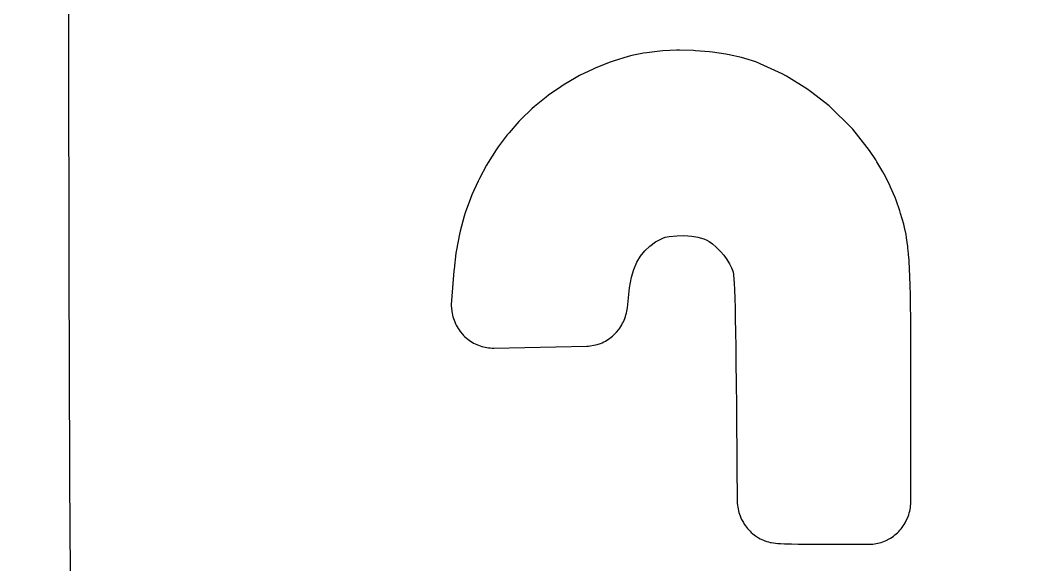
# Model space of a CAD drawing. Header units: centimetres. Extents: x -14.8 to 14.8, y -14.2 to 14.2.
# Drawn here: x -7.78 to -0.75, y 6.66 to 10.43 of the extents above; entities that cross this region are included whole.
import ezdxf

# ---------------------------------------------------------------- set-up
doc = ezdxf.new("R2010")
doc.units = ezdxf.units.CM
doc.header["$MEASUREMENT"] = 0
doc.layers.add('Layer 1', color=7, linetype='Continuous')

msp = doc.modelspace()

# ---------------------------------------------------------------- linework, layer by layer
at = {"layer": 'Layer 1'}
msp.add_open_spline([(-8.78117, -13.49534), (-9.08597, -13.45631), (-9.39043, -13.3084), (-9.58488, -13.10486), (-9.58488, -13.10486), (-9.83498, -12.84304), (-9.91096, -12.65257), (-9.95061, -12.18787), (-9.95061, -12.18787), (-9.95061, -12.18787), (-9.95583, -12.12668), (-9.95583, -12.12668), (-9.95583, -12.12668), (-9.95583, -12.12668), (-9.65098, -12.12668), (-9.65098, -12.12668), (-9.65098, -12.12668), (-9.65098, -12.12668), (-9.34612, -12.12668), (-9.34612, -12.12668), (-9.34612, -12.12668), (-9.34612, -12.12668), (-9.32732, -12.22424), (-9.32732, -12.22424), (-9.32732, -12.22424), (-9.26964, -12.5234), (-9.18336, -12.66925), (-9.00274, -12.77297), (-9.00274, -12.77297), (-8.76404, -12.91001), (-8.52172, -12.88727), (-8.27926, -12.70501), (-8.27926, -12.70501), (-8.11284, -12.5799), (-8.08196, -12.48821), (-8.05899, -12.05062), (-8.05899, -12.05062), (-8.04087, -11.70586), (-8.04604, -5.12574), (-8.06455, -4.95472), (-8.06455, -4.95472), (-8.0694, -4.90981), (-8.08013, -4.90369), (-8.13141, -4.91647), (-8.13141, -4.91647), (-8.29586, -4.95748), (-8.6582, -5.18583), (-8.887, -5.3927), (-8.887, -5.3927), (-9.12723, -5.60992), (-9.1769, -5.60781), (-9.43369, -5.36967), (-9.43369, -5.36967), (-9.66506, -5.15507), (-9.92439, -4.98878), (-10.10812, -4.93719), (-10.10812, -4.93719), (-10.6742, -4.77827), (-11.07614, -4.89813), (-11.62441, -5.38934), (-11.62441, -5.38934), (-11.8687, -5.6082), (-11.92058, -5.60837), (-12.15653, -5.39089), (-12.15653, -5.39089), (-12.4211, -5.14705), (-12.63893, -5.01161), (-12.90866, -4.92325), (-12.90866, -4.92325), (-13.18558, -4.83254), (-13.39334, -4.8344), (-13.68315, -4.93025), (-13.68315, -4.93025), (-13.93393, -5.01316), (-14.10516, -5.11809), (-14.48912, -5.42416), (-14.48912, -5.42416), (-14.76697, -5.64562), (-14.80236, -5.60436), (-14.70715, -5.16983), (-14.70715, -5.16983), (-14.40957, -3.81163), (-13.57654, -2.40439), (-12.50517, -1.45006), (-12.50517, -1.45006), (-11.53012, -0.58152), (-10.56492, -0.10671), (-9.13835, 0.20614), (-9.13835, 0.20614), (-8.94308, 0.24895), (-8.8804, 0.27045), (-8.8804, 0.29458), (-8.8804, 0.29458), (-8.8804, 0.32526), (-8.92234, 0.33977), (-9.17803, 0.39754), (-9.17803, 0.39754), (-9.65428, 0.50509), (-9.90746, 0.57525), (-10.22657, 0.68809), (-10.22657, 0.68809), (-12.12265, 1.35859), (-13.61601, 2.824), (-14.40008, 4.78346), (-14.40008, 4.78346), (-14.61813, 5.32841), (-14.78927, 5.98869), (-14.74548, 6.11614), (-14.74548, 6.11614), (-14.72245, 6.18317), (-14.66899, 6.16263), (-14.48623, 6.01646), (-14.48623, 6.01646), (-14.06497, 5.67949), (-13.8504, 5.55932), (-13.53043, 5.48112), (-13.53043, 5.48112), (-13.10246, 5.37652), (-12.61955, 5.55404), (-12.1546, 5.98689), (-12.1546, 5.98689), (-11.92148, 6.20391), (-11.86822, 6.20375), (-11.62359, 5.98542), (-11.62359, 5.98542), (-11.06437, 5.48637), (-10.6722, 5.37006), (-10.1007, 5.53375), (-10.1007, 5.53375), (-9.92174, 5.58503), (-9.64155, 5.76585), (-9.43318, 5.96456), (-9.43318, 5.96456), (-9.18387, 6.20236), (-9.13107, 6.20456), (-8.887, 5.98739), (-8.887, 5.98739), (-8.61466, 5.74505), (-8.22265, 5.50776), (-8.09466, 5.50776), (-8.09466, 5.50776), (-8.09466, 5.50776), (-8.06861, 5.50776), (-8.06861, 5.50776), (-8.06861, 5.50776), (-8.06861, 5.50776), (-8.06461, 5.5491), (-8.06461, 5.5491), (-8.06461, 5.5491), (-8.04595, 5.74087), (-8.04081, 12.2998), (-8.05907, 12.64159), (-8.05907, 12.64159), (-8.07903, 13.01568), (-8.09542, 13.09698), (-8.16906, 13.18697), (-8.16906, 13.18697), (-8.37017, 13.43279), (-8.66306, 13.51743), (-8.92561, 13.40559), (-8.92561, 13.40559), (-9.15514, 13.30783), (-9.25742, 13.16152), (-9.32326, 12.83672), (-9.32326, 12.83672), (-9.32326, 12.83672), (-9.34671, 12.72096), (-9.34671, 12.72096), (-9.34671, 12.72096), (-9.34671, 12.72096), (-9.64437, 12.71924), (-9.64437, 12.71924), (-9.64437, 12.71924), (-9.80809, 12.71829), (-9.94519, 12.71873), (-9.94909, 12.72022), (-9.94909, 12.72022), (-9.96647, 12.72689), (-9.92228, 13.07597), (-9.88911, 13.19382), (-9.88911, 13.19382), (-9.73068, 13.75735), (-9.05625, 14.188), (-8.50916, 14.07499), (-8.50916, 14.07499), (-8.03116, 13.97625), (-7.74682, 13.75126), (-7.51583, 13.28901), (-7.51583, 13.28901), (-7.51583, 13.28901), (-7.44682, 13.15091), (-7.44682, 13.15091), (-7.44682, 13.15091), (-7.44682, 13.15091), (-7.44228, 10.31326), (-7.44228, 10.31326), (-7.44228, 10.31326), (-7.43627, 6.54961), (-7.42916, 5.64252), (-7.40494, 5.5526), (-7.40494, 5.5526), (-7.37838, 5.45397), (-6.98398, 5.68135), (-6.64466, 5.99092), (-6.64466, 5.99092), (-6.40695, 6.20781), (-6.36871, 6.20756), (-6.1254, 5.98737), (-6.1254, 5.98737), (-5.50957, 5.43009), (-5.01051, 5.32022), (-4.41754, 5.61139), (-4.41754, 5.61139), (-4.26277, 5.68739), (-4.12891, 5.78276), (-3.92275, 5.96397), (-3.92275, 5.96397), (-3.76989, 6.09834), (-3.68469, 6.14939), (-3.61323, 6.14939), (-3.61323, 6.14939), (-3.56466, 6.14939), (-3.48426, 6.09289), (-3.30762, 5.93462), (-3.30762, 5.93462), (-2.59486, 5.29612), (-1.85928, 5.30964), (-1.10016, 5.97517), (-1.10016, 5.97517), (-0.87929, 6.16883), (-0.77005, 6.19861), (-0.76934, 6.06532), (-0.76934, 6.06532), (-0.76866, 5.93956), (-0.93568, 5.29756), (-1.03745, 5.03484), (-1.03745, 5.03484), (-1.06844, 4.9548), (-1.11317, 4.83869), (-1.13682, 4.77686), (-1.13682, 4.77686), (-1.7576, 3.15417), (-3.01066, 1.76753), (-4.5379, 1.01321), (-4.5379, 1.01321), (-4.96398, 0.80278), (-5.51603, 0.59478), (-5.91374, 0.49485), (-5.91374, 0.49485), (-6.04771, 0.46118), (-6.30374, 0.40327), (-6.44234, 0.37527), (-6.44234, 0.37527), (-6.60428, 0.34259), (-6.62327, 0.33023), (-6.59519, 0.2759), (-6.59519, 0.2759), (-6.58373, 0.25377), (-6.55097, 0.24023), (-6.48261, 0.22936), (-6.48261, 0.22936), (-5.94944, 0.14481), (-5.11564, -0.13245), (-4.54121, -0.41614), (-4.54121, -0.41614), (-3.02872, -1.16312), (-1.77969, -2.53444), (-1.15697, -4.13167), (-1.15697, -4.13167), (-0.97293, -4.60372), (-0.9641, -4.62965), (-0.8842, -4.93332), (-0.8842, -4.93332), (-0.77908, -5.33286), (-0.75145, -5.50248), (-0.78492, -5.54284), (-0.78492, -5.54284), (-0.81486, -5.57891), (-0.93368, -5.52427), (-1.05675, -5.41784), (-1.05675, -5.41784), (-1.23687, -5.26214), (-1.2724, -5.23417), (-1.38275, -5.16125), (-1.38275, -5.16125), (-1.78322, -4.89669), (-2.21257, -4.8103), (-2.59323, -4.91766), (-2.59323, -4.91766), (-2.85233, -4.99073), (-3.04029, -5.10325), (-3.32822, -5.35767), (-3.32822, -5.35767), (-3.52984, -5.53584), (-3.57982, -5.5664), (-3.64538, -5.5517), (-3.64538, -5.5517), (-3.7185, -5.5353), (-3.78638, -5.49026), (-3.93192, -5.36154), (-3.93192, -5.36154), (-4.33973, -5.00077), (-4.67159, -4.85467), (-5.05798, -4.8657), (-5.05798, -4.8657), (-5.41381, -4.87586), (-5.72019, -5.02561), (-6.1122, -5.3809), (-6.1122, -5.3809), (-6.37582, -5.61983), (-6.40096, -5.61904), (-6.68226, -5.36272), (-6.68226, -5.36272), (-6.9542, -5.11493), (-7.36808, -4.87253), (-7.41753, -4.93208), (-7.41753, -4.93208), (-7.42884, -4.94571), (-7.43788, -6.68857), (-7.4427, -9.79505), (-7.4427, -9.79505), (-7.4427, -9.79505), (-7.44699, -12.55995), (-7.44699, -12.55995), (-7.44699, -12.55995), (-7.44699, -12.55995), (-7.51089, -12.68892), (-7.51089, -12.68892), (-7.51089, -12.68892), (-7.68087, -13.03216), (-7.92245, -13.27685), (-8.19909, -13.38595), (-8.19909, -13.38595), (-8.34355, -13.44291), (-8.50637, -13.48298), (-8.64556, -13.49579), (-8.64556, -13.49579), (-8.72529, -13.50316), (-8.72001, -13.50316), (-8.78117, -13.49534)], degree=3, knots=[0, 0, 0, 0, 0.0116279, 0.0116279, 0.0116279, 0.0116279, 0.0232558, 0.0232558, 0.0232558, 0.0232558, 0.0348837, 0.0348837, 0.0348837, 0.0348837, 0.0465116, 0.0465116, 0.0465116, 0.0465116, 0.0581395, 0.0581395, 0.0581395, 0.0581395, 0.0697674, 0.0697674, 0.0697674, 0.0697674, 0.0813953, 0.0813953, 0.0813953, 0.0813953, 0.0930233, 0.0930233, 0.0930233, 0.0930233, 0.1046512, 0.1046512, 0.1046512, 0.1046512, 0.1162791, 0.1162791, 0.1162791, 0.1162791, 0.127907, 0.127907, 0.127907, 0.127907, 0.1395349, 0.1395349, 0.1395349, 0.1395349, 0.1511628, 0.1511628, 0.1511628, 0.1511628, 0.1627907, 0.1627907, 0.1627907, 0.1627907, 0.1744186, 0.1744186, 0.1744186, 0.1744186, 0.1860465, 0.1860465, 0.1860465, 0.1860465, 0.1976744, 0.1976744, 0.1976744, 0.1976744, 0.2093023, 0.2093023, 0.2093023, 0.2093023, 0.2209302, 0.2209302, 0.2209302, 0.2209302, 0.2325581, 0.2325581, 0.2325581, 0.2325581, 0.244186, 0.244186, 0.244186, 0.244186, 0.255814, 0.255814, 0.255814, 0.255814, 0.2674419, 0.2674419, 0.2674419, 0.2674419, 0.2790698, 0.2790698, 0.2790698, 0.2790698, 0.2906977, 0.2906977, 0.2906977, 0.2906977, 0.3023256, 0.3023256, 0.3023256, 0.3023256, 0.3139535, 0.3139535, 0.3139535, 0.3139535, 0.3255814, 0.3255814, 0.3255814, 0.3255814, 0.3372093, 0.3372093, 0.3372093, 0.3372093, 0.3488372, 0.3488372, 0.3488372, 0.3488372, 0.3604651, 0.3604651, 0.3604651, 0.3604651, 0.372093, 0.372093, 0.372093, 0.372093, 0.3837209, 0.3837209, 0.3837209, 0.3837209, 0.3953488, 0.3953488, 0.3953488, 0.3953488, 0.4069767, 0.4069767, 0.4069767, 0.4069767, 0.4186047, 0.4186047, 0.4186047, 0.4186047, 0.4302326, 0.4302326, 0.4302326, 0.4302326, 0.4418605, 0.4418605, 0.4418605, 0.4418605, 0.4534884, 0.4534884, 0.4534884, 0.4534884, 0.4651163, 0.4651163, 0.4651163, 0.4651163, 0.4767442, 0.4767442, 0.4767442, 0.4767442, 0.4883721, 0.4883721, 0.4883721, 0.4883721, 0.5, 0.5, 0.5, 0.5, 0.5116279, 0.5116279, 0.5116279, 0.5116279, 0.5232558, 0.5232558, 0.5232558, 0.5232558, 0.5348837, 0.5348837, 0.5348837, 0.5348837, 0.5465116, 0.5465116, 0.5465116, 0.5465116, 0.5581395, 0.5581395, 0.5581395, 0.5581395, 0.5697674, 0.5697674, 0.5697674, 0.5697674, 0.5813953, 0.5813953, 0.5813953, 0.5813953, 0.5930233, 0.5930233, 0.5930233, 0.5930233, 0.6046512, 0.6046512, 0.6046512, 0.6046512, 0.6162791, 0.6162791, 0.6162791, 0.6162791, 0.627907, 0.627907, 0.627907, 0.627907, 0.6395349, 0.6395349, 0.6395349, 0.6395349, 0.6511628, 0.6511628, 0.6511628, 0.6511628, 0.6627907, 0.6627907, 0.6627907, 0.6627907, 0.6744186, 0.6744186, 0.6744186, 0.6744186, 0.6860465, 0.6860465, 0.6860465, 0.6860465, 0.6976744, 0.6976744, 0.6976744, 0.6976744, 0.7093023, 0.7093023, 0.7093023, 0.7093023, 0.7209302, 0.7209302, 0.7209302, 0.7209302, 0.7325581, 0.7325581, 0.7325581, 0.7325581, 0.744186, 0.744186, 0.744186, 0.744186, 0.755814, 0.755814, 0.755814, 0.755814, 0.7674419, 0.7674419, 0.7674419, 0.7674419, 0.7790698, 0.7790698, 0.7790698, 0.7790698, 0.7906977, 0.7906977, 0.7906977, 0.7906977, 0.8023256, 0.8023256, 0.8023256, 0.8023256, 0.8139535, 0.8139535, 0.8139535, 0.8139535, 0.8255814, 0.8255814, 0.8255814, 0.8255814, 0.8372093, 0.8372093, 0.8372093, 0.8372093, 0.8488372, 0.8488372, 0.8488372, 0.8488372, 0.8604651, 0.8604651, 0.8604651, 0.8604651, 0.872093, 0.872093, 0.872093, 0.872093, 0.8837209, 0.8837209, 0.8837209, 0.8837209, 0.8953488, 0.8953488, 0.8953488, 0.8953488, 0.9069767, 0.9069767, 0.9069767, 0.9069767, 0.9186047, 0.9186047, 0.9186047, 0.9186047, 0.9302326, 0.9302326, 0.9302326, 0.9302326, 0.9418605, 0.9418605, 0.9418605, 0.9418605, 0.9534884, 0.9534884, 0.9534884, 0.9534884, 0.9651163, 0.9651163, 0.9651163, 0.9651163, 0.9767442, 0.9767442, 0.9767442, 0.9767442, 1, 1, 1, 1], dxfattribs=at)
at = {"layer": 'Layer 1', "color": 2}
msp.add_open_spline([(-2.29164, 6.80615), (-2.29164, 6.80615), (-2.35018, 6.80663), (-2.35018, 6.80663), (-2.35018, 6.80663), (-2.35018, 6.80663), (-2.4064, 6.80663), (-2.4064, 6.80663), (-2.4064, 6.80663), (-2.4064, 6.80663), (-2.45248, 6.80759), (-2.45248, 6.80759), (-2.45248, 6.80759), (-2.45248, 6.80759), (-2.48889, 6.80807), (-2.48889, 6.80807), (-2.48889, 6.80807), (-2.48889, 6.80807), (-2.49902, 6.80855), (-2.49902, 6.80855), (-2.49902, 6.80855), (-2.49902, 6.80855), (-2.52761, 6.80999), (-2.52761, 6.80999), (-2.52761, 6.80999), (-2.52761, 6.80999), (-2.52806, 6.80999), (-2.52806, 6.80999), (-2.52806, 6.80999), (-2.52806, 6.80999), (-2.54649, 6.81097), (-2.54649, 6.81097), (-2.54649, 6.81097), (-2.54649, 6.81097), (-2.59258, 6.81724), (-2.59258, 6.81724), (-2.59258, 6.81724), (-2.59258, 6.81724), (-2.59904, 6.81868), (-2.59904, 6.81868), (-2.59904, 6.81868), (-2.59904, 6.81868), (-2.61103, 6.82159), (-2.61103, 6.82159), (-2.61103, 6.82159), (-2.61103, 6.82159), (-2.62255, 6.82494), (-2.62255, 6.82494), (-2.62255, 6.82494), (-2.62255, 6.82494), (-2.63452, 6.82881), (-2.63452, 6.82881), (-2.63452, 6.82881), (-2.63452, 6.82881), (-2.64558, 6.83364), (-2.64558, 6.83364), (-2.64558, 6.83364), (-2.64558, 6.83364), (-2.65712, 6.83846), (-2.65712, 6.83846), (-2.65712, 6.83846), (-2.65712, 6.83846), (-2.66818, 6.84425), (-2.66818, 6.84425), (-2.66818, 6.84425), (-2.66818, 6.84425), (-2.67877, 6.85003), (-2.67877, 6.85003), (-2.67877, 6.85003), (-2.67877, 6.85003), (-2.69996, 6.86355), (-2.69996, 6.86355), (-2.69996, 6.86355), (-2.69996, 6.86355), (-2.70964, 6.87081), (-2.70964, 6.87081), (-2.70964, 6.87081), (-2.70964, 6.87081), (-2.71932, 6.87851), (-2.71932, 6.87851), (-2.71932, 6.87851), (-2.71932, 6.87851), (-2.729, 6.8872), (-2.729, 6.8872), (-2.729, 6.8872), (-2.729, 6.8872), (-2.73775, 6.89541), (-2.73775, 6.89541), (-2.73775, 6.89541), (-2.73775, 6.89541), (-2.74653, 6.90459), (-2.74653, 6.90459), (-2.74653, 6.90459), (-2.74653, 6.90459), (-2.75483, 6.91424), (-2.75483, 6.91424), (-2.75483, 6.91424), (-2.75483, 6.91424), (-2.76264, 6.92389), (-2.76264, 6.92389), (-2.76264, 6.92389), (-2.76264, 6.92389), (-2.77004, 6.93402), (-2.77004, 6.93402), (-2.77004, 6.93402), (-2.77004, 6.93402), (-2.7774, 6.94463), (-2.7774, 6.94463), (-2.7774, 6.94463), (-2.7774, 6.94463), (-2.78384, 6.95525), (-2.78384, 6.95525), (-2.78384, 6.95525), (-2.78384, 6.95525), (-2.79583, 6.97743), (-2.79583, 6.97743), (-2.79583, 6.97743), (-2.79583, 6.97743), (-2.80091, 6.98903), (-2.80091, 6.98903), (-2.80091, 6.98903), (-2.80091, 6.98903), (-2.80597, 7.00108), (-2.80597, 7.00108), (-2.80597, 7.00108), (-2.80597, 7.00108), (-2.81426, 7.02521), (-2.81426, 7.02521), (-2.81426, 7.02521), (-2.81426, 7.02521), (-2.81751, 7.03729), (-2.81751, 7.03729), (-2.81751, 7.03729), (-2.81751, 7.03729), (-2.82027, 7.04982), (-2.82027, 7.04982), (-2.82027, 7.04982), (-2.82027, 7.04982), (-2.82256, 7.06238), (-2.82256, 7.06238), (-2.82256, 7.06238), (-2.82256, 7.06238), (-2.82442, 7.07539), (-2.82442, 7.07539), (-2.82442, 7.07539), (-2.82442, 7.07539), (-2.82581, 7.08795), (-2.82581, 7.08795), (-2.82581, 7.08795), (-2.82581, 7.08795), (-2.82626, 7.10051), (-2.82626, 7.10051), (-2.82626, 7.10051), (-2.82626, 7.10051), (-2.82671, 7.11352), (-2.82671, 7.11352), (-2.82671, 7.11352), (-2.82671, 7.11352), (-2.82671, 7.14586), (-2.82671, 7.14586), (-2.82671, 7.14586), (-2.82671, 7.14586), (-2.82719, 7.17386), (-2.82719, 7.17386), (-2.82719, 7.17386), (-2.82719, 7.17386), (-2.82719, 7.20665), (-2.82719, 7.20665), (-2.82719, 7.20665), (-2.82719, 7.20665), (-2.82809, 7.2472), (-2.82809, 7.2472), (-2.82809, 7.2472), (-2.82809, 7.2472), (-2.82809, 7.29834), (-2.82809, 7.29834), (-2.82809, 7.29834), (-2.82809, 7.29834), (-2.82854, 7.34852), (-2.82854, 7.34852), (-2.82854, 7.34852), (-2.82854, 7.34852), (-2.82947, 7.40595), (-2.82947, 7.40595), (-2.82947, 7.40595), (-2.82947, 7.40595), (-2.82947, 7.40886), (-2.82947, 7.40886), (-2.82947, 7.40886), (-2.82947, 7.40886), (-2.82993, 7.47157), (-2.82993, 7.47157), (-2.82993, 7.47157), (-2.82993, 7.47157), (-2.82993, 7.47205), (-2.82993, 7.47205), (-2.82993, 7.47205), (-2.82993, 7.47205), (-2.83086, 7.60814), (-2.83086, 7.60814), (-2.83086, 7.60814), (-2.83086, 7.60814), (-2.83224, 7.75918), (-2.83224, 7.75918), (-2.83224, 7.75918), (-2.83224, 7.75918), (-2.83362, 7.92084), (-2.83362, 7.92084), (-2.83362, 7.92084), (-2.83362, 7.92084), (-2.83501, 8.05306), (-2.83501, 8.05306), (-2.83501, 8.05306), (-2.83501, 8.05306), (-2.83639, 8.16841), (-2.83639, 8.16841), (-2.83639, 8.16841), (-2.83639, 8.16841), (-2.83822, 8.27263), (-2.83822, 8.27263), (-2.83822, 8.27263), (-2.83822, 8.27263), (-2.83822, 8.27359), (-2.83822, 8.27359), (-2.83822, 8.27359), (-2.83822, 8.27359), (-2.83961, 8.36382), (-2.83961, 8.36382), (-2.83961, 8.36382), (-2.83961, 8.36382), (-2.84099, 8.43764), (-2.84099, 8.43764), (-2.84099, 8.43764), (-2.84099, 8.43764), (-2.8433, 8.50617), (-2.8433, 8.50617), (-2.8433, 8.50617), (-2.8433, 8.50617), (-2.8433, 8.50668), (-2.8433, 8.50668), (-2.8433, 8.50668), (-2.8433, 8.50668), (-2.84514, 8.56456), (-2.84514, 8.56456), (-2.84514, 8.56456), (-2.84514, 8.56456), (-2.84469, 8.56456), (-2.84469, 8.56456), (-2.84469, 8.56456), (-2.84469, 8.56456), (-2.847, 8.60994), (-2.847, 8.60994), (-2.847, 8.60994), (-2.847, 8.60994), (-2.84929, 8.63503), (-2.84929, 8.63503), (-2.84929, 8.63503), (-2.84929, 8.63503), (-2.85298, 8.66929), (-2.85298, 8.66929), (-2.85298, 8.66929), (-2.85298, 8.66929), (-2.85482, 8.68521), (-2.85482, 8.68521), (-2.85482, 8.68521), (-2.85482, 8.68521), (-2.85897, 8.70065), (-2.85897, 8.70065), (-2.85897, 8.70065), (-2.85897, 8.70065), (-2.86543, 8.71656), (-2.86543, 8.71656), (-2.86543, 8.71656), (-2.86543, 8.71656), (-2.87926, 8.74408), (-2.87926, 8.74408), (-2.87926, 8.74408), (-2.87926, 8.74408), (-2.89724, 8.774), (-2.89724, 8.774), (-2.89724, 8.774), (-2.89724, 8.774), (-2.91798, 8.80247), (-2.91798, 8.80247), (-2.91798, 8.80247), (-2.91798, 8.80247), (-2.93869, 8.8266), (-2.93869, 8.8266), (-2.93869, 8.8266), (-2.93869, 8.8266), (-2.97143, 8.85991), (-2.97143, 8.85991), (-2.97143, 8.85991), (-2.97143, 8.85991), (-2.99632, 8.88161), (-2.99632, 8.88161), (-2.99632, 8.88161), (-2.99632, 8.88161), (-3.02074, 8.89899), (-3.02074, 8.89899), (-3.02074, 8.89899), (-3.02074, 8.89899), (-3.03643, 8.90814), (-3.03643, 8.90814), (-3.03643, 8.90814), (-3.03643, 8.90814), (-3.05669, 8.91635), (-3.05669, 8.91635), (-3.05669, 8.91635), (-3.05669, 8.91635), (-3.09863, 8.92795), (-3.09863, 8.92795), (-3.09863, 8.92795), (-3.09863, 8.92795), (-3.14057, 8.93421), (-3.14057, 8.93421), (-3.14057, 8.93421), (-3.14057, 8.93421), (-3.19543, 8.93904), (-3.19543, 8.93904), (-3.19543, 8.93904), (-3.19543, 8.93904), (-3.2438, 8.93808), (-3.2438, 8.93808), (-3.2438, 8.93808), (-3.2438, 8.93808), (-3.2959, 8.93325), (-3.2959, 8.93325), (-3.2959, 8.93325), (-3.2959, 8.93325), (-3.32308, 8.92795), (-3.32308, 8.92795), (-3.32308, 8.92795), (-3.32308, 8.92795), (-3.33968, 8.92166), (-3.33968, 8.92166), (-3.33968, 8.92166), (-3.33968, 8.92166), (-3.38991, 8.89465), (-3.38991, 8.89465), (-3.38991, 8.89465), (-3.38991, 8.89465), (-3.42908, 8.86617), (-3.42908, 8.86617), (-3.42908, 8.86617), (-3.42908, 8.86617), (-3.46456, 8.83287), (-3.46456, 8.83287), (-3.46456, 8.83287), (-3.46456, 8.83287), (-3.49408, 8.79573), (-3.49408, 8.79573), (-3.49408, 8.79573), (-3.49408, 8.79573), (-3.51849, 8.75517), (-3.51849, 8.75517), (-3.51849, 8.75517), (-3.51849, 8.75517), (-3.53969, 8.70499), (-3.53969, 8.70499), (-3.53969, 8.70499), (-3.53969, 8.70499), (-3.55583, 8.65095), (-3.55583, 8.65095), (-3.55583, 8.65095), (-3.55583, 8.65095), (-3.56918, 8.57664), (-3.56918, 8.57664), (-3.56918, 8.57664), (-3.56918, 8.57664), (-3.58487, 8.44055), (-3.58487, 8.44055), (-3.58487, 8.44055), (-3.58487, 8.44055), (-3.58625, 8.42799), (-3.58625, 8.42799), (-3.58625, 8.42799), (-3.58625, 8.42799), (-3.58854, 8.41546), (-3.58854, 8.41546), (-3.58854, 8.41546), (-3.58854, 8.41546), (-3.5913, 8.4029), (-3.5913, 8.4029), (-3.5913, 8.4029), (-3.5913, 8.4029), (-3.59455, 8.39085), (-3.59455, 8.39085), (-3.59455, 8.39085), (-3.59455, 8.39085), (-3.59822, 8.37877), (-3.59822, 8.37877), (-3.59822, 8.37877), (-3.59822, 8.37877), (-3.60237, 8.36672), (-3.60237, 8.36672), (-3.60237, 8.36672), (-3.60237, 8.36672), (-3.607, 8.35515), (-3.607, 8.35515), (-3.607, 8.35515), (-3.607, 8.35515), (-3.61205, 8.34355), (-3.61205, 8.34355), (-3.61205, 8.34355), (-3.61205, 8.34355), (-3.61758, 8.33246), (-3.61758, 8.33246), (-3.61758, 8.33246), (-3.61758, 8.33246), (-3.62356, 8.32137), (-3.62356, 8.32137), (-3.62356, 8.32137), (-3.62356, 8.32137), (-3.63003, 8.31076), (-3.63003, 8.31076), (-3.63003, 8.31076), (-3.63003, 8.31076), (-3.63694, 8.30012), (-3.63694, 8.30012), (-3.63694, 8.30012), (-3.63694, 8.30012), (-3.64431, 8.28999), (-3.64431, 8.28999), (-3.64431, 8.28999), (-3.64431, 8.28999), (-3.66, 8.27068), (-3.66, 8.27068), (-3.66, 8.27068), (-3.66, 8.27068), (-3.66875, 8.26154), (-3.66875, 8.26154), (-3.66875, 8.26154), (-3.66875, 8.26154), (-3.6775, 8.25285), (-3.6775, 8.25285), (-3.6775, 8.25285), (-3.6775, 8.25285), (-3.68672, 8.24463), (-3.68672, 8.24463), (-3.68672, 8.24463), (-3.68672, 8.24463), (-3.69592, 8.2369), (-3.69592, 8.2369), (-3.69592, 8.2369), (-3.69592, 8.2369), (-3.70608, 8.2292), (-3.70608, 8.2292), (-3.70608, 8.2292), (-3.70608, 8.2292), (-3.71574, 8.22245), (-3.71574, 8.22245), (-3.71574, 8.22245), (-3.71574, 8.22245), (-3.72635, 8.21568), (-3.72635, 8.21568), (-3.72635, 8.21568), (-3.72635, 8.21568), (-3.73696, 8.20941), (-3.73696, 8.20941), (-3.73696, 8.20941), (-3.73696, 8.20941), (-3.74754, 8.20411), (-3.74754, 8.20411), (-3.74754, 8.20411), (-3.74754, 8.20411), (-3.75861, 8.1988), (-3.75861, 8.1988), (-3.75861, 8.1988), (-3.75861, 8.1988), (-3.77012, 8.19397), (-3.77012, 8.19397), (-3.77012, 8.19397), (-3.77012, 8.19397), (-3.79318, 8.18624), (-3.79318, 8.18624), (-3.79318, 8.18624), (-3.79318, 8.18624), (-3.80469, 8.18336), (-3.80469, 8.18336), (-3.80469, 8.18336), (-3.80469, 8.18336), (-3.81669, 8.18046), (-3.81669, 8.18046), (-3.81669, 8.18046), (-3.81669, 8.18046), (-3.84065, 8.17659), (-3.84065, 8.17659), (-3.84065, 8.17659), (-3.84065, 8.17659), (-3.85264, 8.17563), (-3.85264, 8.17563), (-3.85264, 8.17563), (-3.85264, 8.17563), (-3.86461, 8.17515), (-3.86461, 8.17515), (-3.86461, 8.17515), (-3.86461, 8.17515), (-4.50709, 8.16163), (-4.50709, 8.16163), (-4.50709, 8.16163), (-4.50709, 8.16163), (-4.51953, 8.16163), (-4.51953, 8.16163), (-4.51953, 8.16163), (-4.51953, 8.16163), (-4.5315, 8.16211), (-4.5315, 8.16211), (-4.5315, 8.16211), (-4.5315, 8.16211), (-4.54349, 8.16307), (-4.54349, 8.16307), (-4.54349, 8.16307), (-4.54349, 8.16307), (-4.56745, 8.16694), (-4.56745, 8.16694), (-4.56745, 8.16694), (-4.56745, 8.16694), (-4.57945, 8.16984), (-4.57945, 8.16984), (-4.57945, 8.16984), (-4.57945, 8.16984), (-4.59096, 8.17272), (-4.59096, 8.17272), (-4.59096, 8.17272), (-4.59096, 8.17272), (-4.60248, 8.17659), (-4.60248, 8.17659), (-4.60248, 8.17659), (-4.60248, 8.17659), (-4.61399, 8.18094), (-4.61399, 8.18094), (-4.61399, 8.18094), (-4.61399, 8.18094), (-4.62506, 8.18528), (-4.62506, 8.18528), (-4.62506, 8.18528), (-4.62506, 8.18528), (-4.63612, 8.19059), (-4.63612, 8.19059), (-4.63612, 8.19059), (-4.63612, 8.19059), (-4.64718, 8.19637), (-4.64718, 8.19637), (-4.64718, 8.19637), (-4.64718, 8.19637), (-4.65779, 8.20216), (-4.65779, 8.20216), (-4.65779, 8.20216), (-4.65779, 8.20216), (-4.66792, 8.20893), (-4.66792, 8.20893), (-4.66792, 8.20893), (-4.66792, 8.20893), (-4.67806, 8.21616), (-4.67806, 8.21616), (-4.67806, 8.21616), (-4.67806, 8.21616), (-4.68774, 8.22341), (-4.68774, 8.22341), (-4.68774, 8.22341), (-4.68774, 8.22341), (-4.69742, 8.23111), (-4.69742, 8.23111), (-4.69742, 8.23111), (-4.69742, 8.23111), (-4.70617, 8.23981), (-4.70617, 8.23981), (-4.70617, 8.23981), (-4.70617, 8.23981), (-4.71539, 8.2485), (-4.71539, 8.2485), (-4.71539, 8.2485), (-4.71539, 8.2485), (-4.72369, 8.25719), (-4.72369, 8.25719), (-4.72369, 8.25719), (-4.72369, 8.25719), (-4.73935, 8.2765), (-4.73935, 8.2765), (-4.73935, 8.2765), (-4.73935, 8.2765), (-4.74675, 8.28663), (-4.74675, 8.28663), (-4.74675, 8.28663), (-4.74675, 8.28663), (-4.75364, 8.29724), (-4.75364, 8.29724), (-4.75364, 8.29724), (-4.75364, 8.29724), (-4.7601, 8.30785), (-4.7601, 8.30785), (-4.7601, 8.30785), (-4.7601, 8.30785), (-4.76608, 8.31894), (-4.76608, 8.31894), (-4.76608, 8.31894), (-4.76608, 8.31894), (-4.77161, 8.33006), (-4.77161, 8.33006), (-4.77161, 8.33006), (-4.77161, 8.33006), (-4.77669, 8.34163), (-4.77669, 8.34163), (-4.77669, 8.34163), (-4.77669, 8.34163), (-4.78129, 8.3532), (-4.78129, 8.3532), (-4.78129, 8.3532), (-4.78129, 8.3532), (-4.78544, 8.36528), (-4.78544, 8.36528), (-4.78544, 8.36528), (-4.78544, 8.36528), (-4.78914, 8.37733), (-4.78914, 8.37733), (-4.78914, 8.37733), (-4.78914, 8.37733), (-4.79236, 8.38941), (-4.79236, 8.38941), (-4.79236, 8.38941), (-4.79236, 8.38941), (-4.79512, 8.40194), (-4.79512, 8.40194), (-4.79512, 8.40194), (-4.79512, 8.40194), (-4.79744, 8.41402), (-4.79744, 8.41402), (-4.79744, 8.41402), (-4.79744, 8.41402), (-4.8002, 8.43911), (-4.8002, 8.43911), (-4.8002, 8.43911), (-4.8002, 8.43911), (-4.80111, 8.45212), (-4.80111, 8.45212), (-4.80111, 8.45212), (-4.80111, 8.45212), (-4.80111, 8.46468), (-4.80111, 8.46468), (-4.80111, 8.46468), (-4.80111, 8.46468), (-4.8002, 8.48977), (-4.8002, 8.48977), (-4.8002, 8.48977), (-4.8002, 8.48977), (-4.78268, 8.6963), (-4.78268, 8.6963), (-4.78268, 8.6963), (-4.78268, 8.6963), (-4.78129, 8.70643), (-4.78129, 8.70643), (-4.78129, 8.70643), (-4.78129, 8.70643), (-4.7684, 8.81743), (-4.7684, 8.81743), (-4.7684, 8.81743), (-4.7684, 8.81743), (-4.76518, 8.8406), (-4.76518, 8.8406), (-4.76518, 8.8406), (-4.76518, 8.8406), (-4.74443, 8.94773), (-4.74443, 8.94773), (-4.74443, 8.94773), (-4.74443, 8.94773), (-4.7389, 8.9704), (-4.7389, 8.9704), (-4.7389, 8.9704), (-4.7389, 8.9704), (-4.71079, 9.07366), (-4.71079, 9.07366), (-4.71079, 9.07366), (-4.71079, 9.07366), (-4.70433, 9.09491), (-4.70433, 9.09491), (-4.70433, 9.09491), (-4.70433, 9.09491), (-4.66931, 9.19479), (-4.66931, 9.19479), (-4.66931, 9.19479), (-4.66931, 9.19479), (-4.65918, 9.21988), (-4.65918, 9.21988), (-4.65918, 9.21988), (-4.65918, 9.21988), (-4.61631, 9.31493), (-4.61631, 9.31493), (-4.61631, 9.31493), (-4.61631, 9.31493), (-4.60708, 9.33376), (-4.60708, 9.33376), (-4.60708, 9.33376), (-4.60708, 9.33376), (-4.55822, 9.42497), (-4.55822, 9.42497), (-4.55822, 9.42497), (-4.55822, 9.42497), (-4.54671, 9.44475), (-4.54671, 9.44475), (-4.54671, 9.44475), (-4.54671, 9.44475), (-4.49142, 9.53162), (-4.49142, 9.53162), (-4.49142, 9.53162), (-4.49142, 9.53162), (-4.47666, 9.55236), (-4.47666, 9.55236), (-4.47666, 9.55236), (-4.47666, 9.55236), (-4.41443, 9.63393), (-4.41443, 9.63393), (-4.41443, 9.63393), (-4.41443, 9.63393), (-4.40154, 9.64984), (-4.40154, 9.64984), (-4.40154, 9.64984), (-4.40154, 9.64984), (-4.33425, 9.72655), (-4.33425, 9.72655), (-4.33425, 9.72655), (-4.33425, 9.72655), (-4.31721, 9.74442), (-4.31721, 9.74442), (-4.31721, 9.74442), (-4.31721, 9.74442), (-4.24346, 9.81537), (-4.24346, 9.81537), (-4.24346, 9.81537), (-4.24346, 9.81537), (-4.22549, 9.83128), (-4.22549, 9.83128), (-4.22549, 9.83128), (-4.22549, 9.83128), (-4.14621, 9.89594), (-4.14621, 9.89594), (-4.14621, 9.89594), (-4.14621, 9.89594), (-4.12916, 9.90898), (-4.12916, 9.90898), (-4.12916, 9.90898), (-4.12916, 9.90898), (-4.04481, 9.96785), (-4.04481, 9.96785), (-4.04481, 9.96785), (-4.04481, 9.96785), (-4.02731, 9.97894), (-4.02731, 9.97894), (-4.02731, 9.97894), (-4.02731, 9.97894), (-3.93835, 10.03203), (-3.93835, 10.03203), (-3.93835, 10.03203), (-3.93835, 10.03203), (-3.91623, 10.04408), (-3.91623, 10.04408), (-3.91623, 10.04408), (-3.91623, 10.04408), (-3.82084, 10.08994), (-3.82084, 10.08994), (-3.82084, 10.08994), (-3.82084, 10.08994), (-3.80241, 10.09813), (-3.80241, 10.09813), (-3.80241, 10.09813), (-3.80241, 10.09813), (-3.70377, 10.13721), (-3.70377, 10.13721), (-3.70377, 10.13721), (-3.70377, 10.13721), (-3.68303, 10.14447), (-3.68303, 10.14447), (-3.68303, 10.14447), (-3.68303, 10.14447), (-3.57934, 10.1763), (-3.57934, 10.1763), (-3.57934, 10.1763), (-3.57934, 10.1763), (-3.55306, 10.18307), (-3.55306, 10.18307), (-3.55306, 10.18307), (-3.55306, 10.18307), (-3.4724, 10.19947), (-3.4724, 10.19947), (-3.4724, 10.19947), (-3.4724, 10.19947), (-3.45028, 10.20286), (-3.45028, 10.20286), (-3.45028, 10.20286), (-3.45028, 10.20286), (-3.36132, 10.21347), (-3.36132, 10.21347), (-3.36132, 10.21347), (-3.36132, 10.21347), (-3.33968, 10.21539), (-3.33968, 10.21539), (-3.33968, 10.21539), (-3.33968, 10.21539), (-3.2438, 10.21926), (-3.2438, 10.21926), (-3.2438, 10.21926), (-3.2438, 10.21926), (-3.22583, 10.21926), (-3.22583, 10.21926), (-3.22583, 10.21926), (-3.22583, 10.21926), (-3.12722, 10.21686), (-3.12722, 10.21686), (-3.12722, 10.21686), (-3.12722, 10.21686), (-3.11384, 10.21587), (-3.11384, 10.21587), (-3.11384, 10.21587), (-3.11384, 10.21587), (-3.01659, 10.20864), (-3.01659, 10.20864), (-3.01659, 10.20864), (-3.01659, 10.20864), (-2.99723, 10.2067), (-2.99723, 10.2067), (-2.99723, 10.2067), (-2.99723, 10.2067), (-2.90415, 10.19321), (-2.90415, 10.19321), (-2.90415, 10.19321), (-2.90415, 10.19321), (-2.88154, 10.18886), (-2.88154, 10.18886), (-2.88154, 10.18886), (-2.88154, 10.18886), (-2.79583, 10.16908), (-2.79583, 10.16908), (-2.79583, 10.16908), (-2.79583, 10.16908), (-2.77326, 10.16281), (-2.77326, 10.16281), (-2.77326, 10.16281), (-2.77326, 10.16281), (-2.69858, 10.13868), (-2.69858, 10.13868), (-2.69858, 10.13868), (-2.69858, 10.13868), (-2.6668, 10.12612), (-2.6668, 10.12612), (-2.6668, 10.12612), (-2.6668, 10.12612), (-2.5161, 10.05616), (-2.5161, 10.05616), (-2.5161, 10.05616), (-2.5161, 10.05616), (-2.48612, 10.04021), (-2.48612, 10.04021), (-2.48612, 10.04021), (-2.48612, 10.04021), (-2.34648, 9.95385), (-2.34648, 9.95385), (-2.34648, 9.95385), (-2.34648, 9.95385), (-2.31975, 9.93551), (-2.31975, 9.93551), (-2.31975, 9.93551), (-2.31975, 9.93551), (-2.19162, 9.83467), (-2.19162, 9.83467), (-2.19162, 9.83467), (-2.19162, 9.83467), (-2.16812, 9.81342), (-2.16812, 9.81342), (-2.16812, 9.81342), (-2.16812, 9.81342), (-2.05288, 9.7005), (-2.05288, 9.7005), (-2.05288, 9.7005), (-2.05288, 9.7005), (-2.02847, 9.67349), (-2.02847, 9.67349), (-2.02847, 9.67349), (-2.02847, 9.67349), (-1.92845, 9.54802), (-1.92845, 9.54802), (-1.92845, 9.54802), (-1.92845, 9.54802), (-1.91372, 9.52776), (-1.91372, 9.52776), (-1.91372, 9.52776), (-1.91372, 9.52776), (-1.86992, 9.46214), (-1.86992, 9.46214), (-1.86992, 9.46214), (-1.86992, 9.46214), (-1.86117, 9.44814), (-1.86117, 9.44814), (-1.86117, 9.44814), (-1.86117, 9.44814), (-1.82062, 9.37962), (-1.82062, 9.37962), (-1.82062, 9.37962), (-1.82062, 9.37962), (-1.81094, 9.36223), (-1.81094, 9.36223), (-1.81094, 9.36223), (-1.81094, 9.36223), (-1.77546, 9.29227), (-1.77546, 9.29227), (-1.77546, 9.29227), (-1.77546, 9.29227), (-1.76668, 9.27392), (-1.76668, 9.27392), (-1.76668, 9.27392), (-1.76668, 9.27392), (-1.73581, 9.20153), (-1.73581, 9.20153), (-1.73581, 9.20153), (-1.73581, 9.20153), (-1.72889, 9.18271), (-1.72889, 9.18271), (-1.72889, 9.18271), (-1.72889, 9.18271), (-1.7031, 9.10939), (-1.7031, 9.10939), (-1.7031, 9.10939), (-1.7031, 9.10939), (-1.69757, 9.092), (-1.69757, 9.092), (-1.69757, 9.092), (-1.69757, 9.092), (-1.67589, 9.01674), (-1.67589, 9.01674), (-1.67589, 9.01674), (-1.67589, 9.01674), (-1.66991, 8.99405), (-1.66991, 8.99405), (-1.66991, 8.99405), (-1.66991, 8.99405), (-1.65978, 8.94531), (-1.65978, 8.94531), (-1.65978, 8.94531), (-1.65978, 8.94531), (-1.65608, 8.9236), (-1.65608, 8.9236), (-1.65608, 8.9236), (-1.65608, 8.9236), (-1.64778, 8.8623), (-1.64778, 8.8623), (-1.64778, 8.8623), (-1.64778, 8.8623), (-1.64685, 8.85169), (-1.64685, 8.85169), (-1.64685, 8.85169), (-1.64685, 8.85169), (-1.64318, 8.81551), (-1.64318, 8.81551), (-1.64318, 8.81551), (-1.64318, 8.81551), (-1.64225, 8.80874), (-1.64225, 8.80874), (-1.64225, 8.80874), (-1.64225, 8.80874), (-1.63903, 8.76821), (-1.63903, 8.76821), (-1.63903, 8.76821), (-1.63903, 8.76821), (-1.63855, 8.76195), (-1.63855, 8.76195), (-1.63855, 8.76195), (-1.63855, 8.76195), (-1.63534, 8.7079), (-1.63534, 8.7079), (-1.63534, 8.7079), (-1.63534, 8.7079), (-1.6335, 8.65577), (-1.6335, 8.65577), (-1.6335, 8.65577), (-1.6335, 8.65577), (-1.6335, 8.65481), (-1.6335, 8.65481), (-1.6335, 8.65481), (-1.6335, 8.65481), (-1.63164, 8.59642), (-1.63164, 8.59642), (-1.63164, 8.59642), (-1.63164, 8.59642), (-1.63164, 8.59498), (-1.63164, 8.59498), (-1.63164, 8.59498), (-1.63164, 8.59498), (-1.62981, 8.52934), (-1.62981, 8.52934), (-1.62981, 8.52934), (-1.62981, 8.52934), (-1.62981, 8.52451), (-1.62981, 8.52451), (-1.62981, 8.52451), (-1.62981, 8.52451), (-1.6289, 8.45263), (-1.6289, 8.45263), (-1.6289, 8.45263), (-1.6289, 8.45263), (-1.62752, 8.37059), (-1.62752, 8.37059), (-1.62752, 8.37059), (-1.62752, 8.37059), (-1.62752, 8.36864), (-1.62752, 8.36864), (-1.62752, 8.36864), (-1.62752, 8.36864), (-1.62659, 8.27794), (-1.62659, 8.27794), (-1.62659, 8.27794), (-1.62659, 8.27794), (-1.62659, 8.17515), (-1.62659, 8.17515), (-1.62659, 8.17515), (-1.62659, 8.17515), (-1.62614, 8.06562), (-1.62614, 8.06562), (-1.62614, 8.06562), (-1.62614, 8.06562), (-1.62614, 7.10773), (-1.62614, 7.10773), (-1.62614, 7.10773), (-1.62614, 7.10773), (-1.62704, 7.08264), (-1.62704, 7.08264), (-1.62704, 7.08264), (-1.62704, 7.08264), (-1.62842, 7.07056), (-1.62842, 7.07056), (-1.62842, 7.07056), (-1.62842, 7.07056), (-1.63029, 7.05803), (-1.63029, 7.05803), (-1.63029, 7.05803), (-1.63029, 7.05803), (-1.63212, 7.04595), (-1.63212, 7.04595), (-1.63212, 7.04595), (-1.63212, 7.04595), (-1.63489, 7.0339), (-1.63489, 7.0339), (-1.63489, 7.0339), (-1.63489, 7.0339), (-1.6381, 7.02185), (-1.6381, 7.02185), (-1.6381, 7.02185), (-1.6381, 7.02185), (-1.6418, 7.00977), (-1.6418, 7.00977), (-1.6418, 7.00977), (-1.6418, 7.00977), (-1.64595, 6.9982), (-1.64595, 6.9982), (-1.64595, 6.9982), (-1.64595, 6.9982), (-1.65055, 6.9866), (-1.65055, 6.9866), (-1.65055, 6.9866), (-1.65055, 6.9866), (-1.66068, 6.96442), (-1.66068, 6.96442), (-1.66068, 6.96442), (-1.66068, 6.96442), (-1.66669, 6.95333), (-1.66669, 6.95333), (-1.66669, 6.95333), (-1.66669, 6.95333), (-1.67313, 6.94269), (-1.67313, 6.94269), (-1.67313, 6.94269), (-1.67313, 6.94269), (-1.67959, 6.93256), (-1.67959, 6.93256), (-1.67959, 6.93256), (-1.67959, 6.93256), (-1.68696, 6.92242), (-1.68696, 6.92242), (-1.68696, 6.92242), (-1.68696, 6.92242), (-1.69432, 6.91277), (-1.69432, 6.91277), (-1.69432, 6.91277), (-1.69432, 6.91277), (-1.70217, 6.9036), (-1.70217, 6.9036), (-1.70217, 6.9036), (-1.70217, 6.9036), (-1.71046, 6.89446), (-1.71046, 6.89446), (-1.71046, 6.89446), (-1.71046, 6.89446), (-1.71921, 6.88576), (-1.71921, 6.88576), (-1.71921, 6.88576), (-1.71921, 6.88576), (-1.72799, 6.87755), (-1.72799, 6.87755), (-1.72799, 6.87755), (-1.72799, 6.87755), (-1.73719, 6.86985), (-1.73719, 6.86985), (-1.73719, 6.86985), (-1.73719, 6.86985), (-1.74687, 6.86211), (-1.74687, 6.86211), (-1.74687, 6.86211), (-1.74687, 6.86211), (-1.75655, 6.85537), (-1.75655, 6.85537), (-1.75655, 6.85537), (-1.75655, 6.85537), (-1.76668, 6.84859), (-1.76668, 6.84859), (-1.76668, 6.84859), (-1.76668, 6.84859), (-1.77729, 6.84233), (-1.77729, 6.84233), (-1.77729, 6.84233), (-1.77729, 6.84233), (-1.79849, 6.83172), (-1.79849, 6.83172), (-1.79849, 6.83172), (-1.79849, 6.83172), (-1.80955, 6.82689), (-1.80955, 6.82689), (-1.80955, 6.82689), (-1.80955, 6.82689), (-1.82062, 6.82255), (-1.82062, 6.82255), (-1.82062, 6.82255), (-1.82062, 6.82255), (-1.83213, 6.81868), (-1.83213, 6.81868), (-1.83213, 6.81868), (-1.83213, 6.81868), (-1.84365, 6.81529), (-1.84365, 6.81529), (-1.84365, 6.81529), (-1.84365, 6.81529), (-1.85519, 6.81241), (-1.85519, 6.81241), (-1.85519, 6.81241), (-1.85519, 6.81241), (-1.8667, 6.81047), (-1.8667, 6.81047), (-1.8667, 6.81047), (-1.8667, 6.81047), (-1.8787, 6.80855), (-1.8787, 6.80855), (-1.8787, 6.80855), (-1.8787, 6.80855), (-1.89021, 6.80711), (-1.89021, 6.80711), (-1.89021, 6.80711), (-1.89021, 6.80711), (-1.91417, 6.80615), (-1.91417, 6.80615), (-1.91417, 6.80615), (-1.91417, 6.80615), (-2.29164, 6.80615), (-2.29164, 6.80615)], degree=3, knots=[0, 0, 0, 0, 0.0034364, 0.0034364, 0.0034364, 0.0034364, 0.0068729, 0.0068729, 0.0068729, 0.0068729, 0.0103093, 0.0103093, 0.0103093, 0.0103093, 0.0137457, 0.0137457, 0.0137457, 0.0137457, 0.0171821, 0.0171821, 0.0171821, 0.0171821, 0.0206186, 0.0206186, 0.0206186, 0.0206186, 0.024055, 0.024055, 0.024055, 0.024055, 0.0274914, 0.0274914, 0.0274914, 0.0274914, 0.0309278, 0.0309278, 0.0309278, 0.0309278, 0.0343643, 0.0343643, 0.0343643, 0.0343643, 0.0378007, 0.0378007, 0.0378007, 0.0378007, 0.0412371, 0.0412371, 0.0412371, 0.0412371, 0.0446735, 0.0446735, 0.0446735, 0.0446735, 0.04811, 0.04811, 0.04811, 0.04811, 0.0515464, 0.0515464, 0.0515464, 0.0515464, 0.0549828, 0.0549828, 0.0549828, 0.0549828, 0.0584192, 0.0584192, 0.0584192, 0.0584192, 0.0618557, 0.0618557, 0.0618557, 0.0618557, 0.0652921, 0.0652921, 0.0652921, 0.0652921, 0.0687285, 0.0687285, 0.0687285, 0.0687285, 0.0721649, 0.0721649, 0.0721649, 0.0721649, 0.0756014, 0.0756014, 0.0756014, 0.0756014, 0.0790378, 0.0790378, 0.0790378, 0.0790378, 0.0824742, 0.0824742, 0.0824742, 0.0824742, 0.0859107, 0.0859107, 0.0859107, 0.0859107, 0.0893471, 0.0893471, 0.0893471, 0.0893471, 0.0927835, 0.0927835, 0.0927835, 0.0927835, 0.0962199, 0.0962199, 0.0962199, 0.0962199, 0.0996564, 0.0996564, 0.0996564, 0.0996564, 0.1030928, 0.1030928, 0.1030928, 0.1030928, 0.1065292, 0.1065292, 0.1065292, 0.1065292, 0.1099656, 0.1099656, 0.1099656, 0.1099656, 0.1134021, 0.1134021, 0.1134021, 0.1134021, 0.1168385, 0.1168385, 0.1168385, 0.1168385, 0.1202749, 0.1202749, 0.1202749, 0.1202749, 0.1237113, 0.1237113, 0.1237113, 0.1237113, 0.1271478, 0.1271478, 0.1271478, 0.1271478, 0.1305842, 0.1305842, 0.1305842, 0.1305842, 0.1340206, 0.1340206, 0.1340206, 0.1340206, 0.137457, 0.137457, 0.137457, 0.137457, 0.1408935, 0.1408935, 0.1408935, 0.1408935, 0.1443299, 0.1443299, 0.1443299, 0.1443299, 0.1477663, 0.1477663, 0.1477663, 0.1477663, 0.1512027, 0.1512027, 0.1512027, 0.1512027, 0.1546392, 0.1546392, 0.1546392, 0.1546392, 0.1580756, 0.1580756, 0.1580756, 0.1580756, 0.161512, 0.161512, 0.161512, 0.161512, 0.1649485, 0.1649485, 0.1649485, 0.1649485, 0.1683849, 0.1683849, 0.1683849, 0.1683849, 0.1718213, 0.1718213, 0.1718213, 0.1718213, 0.1752577, 0.1752577, 0.1752577, 0.1752577, 0.1786942, 0.1786942, 0.1786942, 0.1786942, 0.1821306, 0.1821306, 0.1821306, 0.1821306, 0.185567, 0.185567, 0.185567, 0.185567, 0.1890034, 0.1890034, 0.1890034, 0.1890034, 0.1924399, 0.1924399, 0.1924399, 0.1924399, 0.1958763, 0.1958763, 0.1958763, 0.1958763, 0.1993127, 0.1993127, 0.1993127, 0.1993127, 0.2027491, 0.2027491, 0.2027491, 0.2027491, 0.2061856, 0.2061856, 0.2061856, 0.2061856, 0.209622, 0.209622, 0.209622, 0.209622, 0.2130584, 0.2130584, 0.2130584, 0.2130584, 0.2164948, 0.2164948, 0.2164948, 0.2164948, 0.2199313, 0.2199313, 0.2199313, 0.2199313, 0.2233677, 0.2233677, 0.2233677, 0.2233677, 0.2268041, 0.2268041, 0.2268041, 0.2268041, 0.2302405, 0.2302405, 0.2302405, 0.2302405, 0.233677, 0.233677, 0.233677, 0.233677, 0.2371134, 0.2371134, 0.2371134, 0.2371134, 0.2405498, 0.2405498, 0.2405498, 0.2405498, 0.2439863, 0.2439863, 0.2439863, 0.2439863, 0.2474227, 0.2474227, 0.2474227, 0.2474227, 0.2508591, 0.2508591, 0.2508591, 0.2508591, 0.2542955, 0.2542955, 0.2542955, 0.2542955, 0.257732, 0.257732, 0.257732, 0.257732, 0.2611684, 0.2611684, 0.2611684, 0.2611684, 0.2646048, 0.2646048, 0.2646048, 0.2646048, 0.2680412, 0.2680412, 0.2680412, 0.2680412, 0.2714777, 0.2714777, 0.2714777, 0.2714777, 0.2749141, 0.2749141, 0.2749141, 0.2749141, 0.2783505, 0.2783505, 0.2783505, 0.2783505, 0.2817869, 0.2817869, 0.2817869, 0.2817869, 0.2852234, 0.2852234, 0.2852234, 0.2852234, 0.2886598, 0.2886598, 0.2886598, 0.2886598, 0.2920962, 0.2920962, 0.2920962, 0.2920962, 0.2955326, 0.2955326, 0.2955326, 0.2955326, 0.2989691, 0.2989691, 0.2989691, 0.2989691, 0.3024055, 0.3024055, 0.3024055, 0.3024055, 0.3058419, 0.3058419, 0.3058419, 0.3058419, 0.3092784, 0.3092784, 0.3092784, 0.3092784, 0.3127148, 0.3127148, 0.3127148, 0.3127148, 0.3161512, 0.3161512, 0.3161512, 0.3161512, 0.3195876, 0.3195876, 0.3195876, 0.3195876, 0.3230241, 0.3230241, 0.3230241, 0.3230241, 0.3264605, 0.3264605, 0.3264605, 0.3264605, 0.3298969, 0.3298969, 0.3298969, 0.3298969, 0.3333333, 0.3333333, 0.3333333, 0.3333333, 0.3367698, 0.3367698, 0.3367698, 0.3367698, 0.3402062, 0.3402062, 0.3402062, 0.3402062, 0.3436426, 0.3436426, 0.3436426, 0.3436426, 0.347079, 0.347079, 0.347079, 0.347079, 0.3505155, 0.3505155, 0.3505155, 0.3505155, 0.3539519, 0.3539519, 0.3539519, 0.3539519, 0.3573883, 0.3573883, 0.3573883, 0.3573883, 0.3608247, 0.3608247, 0.3608247, 0.3608247, 0.3642612, 0.3642612, 0.3642612, 0.3642612, 0.3676976, 0.3676976, 0.3676976, 0.3676976, 0.371134, 0.371134, 0.371134, 0.371134, 0.3745704, 0.3745704, 0.3745704, 0.3745704, 0.3780069, 0.3780069, 0.3780069, 0.3780069, 0.3814433, 0.3814433, 0.3814433, 0.3814433, 0.3848797, 0.3848797, 0.3848797, 0.3848797, 0.3883162, 0.3883162, 0.3883162, 0.3883162, 0.3917526, 0.3917526, 0.3917526, 0.3917526, 0.395189, 0.395189, 0.395189, 0.395189, 0.3986254, 0.3986254, 0.3986254, 0.3986254, 0.4020619, 0.4020619, 0.4020619, 0.4020619, 0.4054983, 0.4054983, 0.4054983, 0.4054983, 0.4089347, 0.4089347, 0.4089347, 0.4089347, 0.4123711, 0.4123711, 0.4123711, 0.4123711, 0.4158076, 0.4158076, 0.4158076, 0.4158076, 0.419244, 0.419244, 0.419244, 0.419244, 0.4226804, 0.4226804, 0.4226804, 0.4226804, 0.4261168, 0.4261168, 0.4261168, 0.4261168, 0.4295533, 0.4295533, 0.4295533, 0.4295533, 0.4329897, 0.4329897, 0.4329897, 0.4329897, 0.4364261, 0.4364261, 0.4364261, 0.4364261, 0.4398625, 0.4398625, 0.4398625, 0.4398625, 0.443299, 0.443299, 0.443299, 0.443299, 0.4467354, 0.4467354, 0.4467354, 0.4467354, 0.4501718, 0.4501718, 0.4501718, 0.4501718, 0.4536082, 0.4536082, 0.4536082, 0.4536082, 0.4570447, 0.4570447, 0.4570447, 0.4570447, 0.4604811, 0.4604811, 0.4604811, 0.4604811, 0.4639175, 0.4639175, 0.4639175, 0.4639175, 0.467354, 0.467354, 0.467354, 0.467354, 0.4707904, 0.4707904, 0.4707904, 0.4707904, 0.4742268, 0.4742268, 0.4742268, 0.4742268, 0.4776632, 0.4776632, 0.4776632, 0.4776632, 0.4810997, 0.4810997, 0.4810997, 0.4810997, 0.4845361, 0.4845361, 0.4845361, 0.4845361, 0.4879725, 0.4879725, 0.4879725, 0.4879725, 0.4914089, 0.4914089, 0.4914089, 0.4914089, 0.4948454, 0.4948454, 0.4948454, 0.4948454, 0.4982818, 0.4982818, 0.4982818, 0.4982818, 0.5017182, 0.5017182, 0.5017182, 0.5017182, 0.5051546, 0.5051546, 0.5051546, 0.5051546, 0.5085911, 0.5085911, 0.5085911, 0.5085911, 0.5120275, 0.5120275, 0.5120275, 0.5120275, 0.5154639, 0.5154639, 0.5154639, 0.5154639, 0.5189003, 0.5189003, 0.5189003, 0.5189003, 0.5223368, 0.5223368, 0.5223368, 0.5223368, 0.5257732, 0.5257732, 0.5257732, 0.5257732, 0.5292096, 0.5292096, 0.5292096, 0.5292096, 0.532646, 0.532646, 0.532646, 0.532646, 0.5360825, 0.5360825, 0.5360825, 0.5360825, 0.5395189, 0.5395189, 0.5395189, 0.5395189, 0.5429553, 0.5429553, 0.5429553, 0.5429553, 0.5463918, 0.5463918, 0.5463918, 0.5463918, 0.5498282, 0.5498282, 0.5498282, 0.5498282, 0.5532646, 0.5532646, 0.5532646, 0.5532646, 0.556701, 0.556701, 0.556701, 0.556701, 0.5601375, 0.5601375, 0.5601375, 0.5601375, 0.5635739, 0.5635739, 0.5635739, 0.5635739, 0.5670103, 0.5670103, 0.5670103, 0.5670103, 0.5704467, 0.5704467, 0.5704467, 0.5704467, 0.5738832, 0.5738832, 0.5738832, 0.5738832, 0.5773196, 0.5773196, 0.5773196, 0.5773196, 0.580756, 0.580756, 0.580756, 0.580756, 0.5841924, 0.5841924, 0.5841924, 0.5841924, 0.5876289, 0.5876289, 0.5876289, 0.5876289, 0.5910653, 0.5910653, 0.5910653, 0.5910653, 0.5945017, 0.5945017, 0.5945017, 0.5945017, 0.5979381, 0.5979381, 0.5979381, 0.5979381, 0.6013746, 0.6013746, 0.6013746, 0.6013746, 0.604811, 0.604811, 0.604811, 0.604811, 0.6082474, 0.6082474, 0.6082474, 0.6082474, 0.6116838, 0.6116838, 0.6116838, 0.6116838, 0.6151203, 0.6151203, 0.6151203, 0.6151203, 0.6185567, 0.6185567, 0.6185567, 0.6185567, 0.6219931, 0.6219931, 0.6219931, 0.6219931, 0.6254296, 0.6254296, 0.6254296, 0.6254296, 0.628866, 0.628866, 0.628866, 0.628866, 0.6323024, 0.6323024, 0.6323024, 0.6323024, 0.6357388, 0.6357388, 0.6357388, 0.6357388, 0.6391753, 0.6391753, 0.6391753, 0.6391753, 0.6426117, 0.6426117, 0.6426117, 0.6426117, 0.6460481, 0.6460481, 0.6460481, 0.6460481, 0.6494845, 0.6494845, 0.6494845, 0.6494845, 0.652921, 0.652921, 0.652921, 0.652921, 0.6563574, 0.6563574, 0.6563574, 0.6563574, 0.6597938, 0.6597938, 0.6597938, 0.6597938, 0.6632302, 0.6632302, 0.6632302, 0.6632302, 0.6666667, 0.6666667, 0.6666667, 0.6666667, 0.6701031, 0.6701031, 0.6701031, 0.6701031, 0.6735395, 0.6735395, 0.6735395, 0.6735395, 0.6769759, 0.6769759, 0.6769759, 0.6769759, 0.6804124, 0.6804124, 0.6804124, 0.6804124, 0.6838488, 0.6838488, 0.6838488, 0.6838488, 0.6872852, 0.6872852, 0.6872852, 0.6872852, 0.6907216, 0.6907216, 0.6907216, 0.6907216, 0.6941581, 0.6941581, 0.6941581, 0.6941581, 0.6975945, 0.6975945, 0.6975945, 0.6975945, 0.7010309, 0.7010309, 0.7010309, 0.7010309, 0.7044674, 0.7044674, 0.7044674, 0.7044674, 0.7079038, 0.7079038, 0.7079038, 0.7079038, 0.7113402, 0.7113402, 0.7113402, 0.7113402, 0.7147766, 0.7147766, 0.7147766, 0.7147766, 0.7182131, 0.7182131, 0.7182131, 0.7182131, 0.7216495, 0.7216495, 0.7216495, 0.7216495, 0.7250859, 0.7250859, 0.7250859, 0.7250859, 0.7285223, 0.7285223, 0.7285223, 0.7285223, 0.7319588, 0.7319588, 0.7319588, 0.7319588, 0.7353952, 0.7353952, 0.7353952, 0.7353952, 0.7388316, 0.7388316, 0.7388316, 0.7388316, 0.742268, 0.742268, 0.742268, 0.742268, 0.7457045, 0.7457045, 0.7457045, 0.7457045, 0.7491409, 0.7491409, 0.7491409, 0.7491409, 0.7525773, 0.7525773, 0.7525773, 0.7525773, 0.7560137, 0.7560137, 0.7560137, 0.7560137, 0.7594502, 0.7594502, 0.7594502, 0.7594502, 0.7628866, 0.7628866, 0.7628866, 0.7628866, 0.766323, 0.766323, 0.766323, 0.766323, 0.7697595, 0.7697595, 0.7697595, 0.7697595, 0.7731959, 0.7731959, 0.7731959, 0.7731959, 0.7766323, 0.7766323, 0.7766323, 0.7766323, 0.7800687, 0.7800687, 0.7800687, 0.7800687, 0.7835052, 0.7835052, 0.7835052, 0.7835052, 0.7869416, 0.7869416, 0.7869416, 0.7869416, 0.790378, 0.790378, 0.790378, 0.790378, 0.7938144, 0.7938144, 0.7938144, 0.7938144, 0.7972509, 0.7972509, 0.7972509, 0.7972509, 0.8006873, 0.8006873, 0.8006873, 0.8006873, 0.8041237, 0.8041237, 0.8041237, 0.8041237, 0.8075601, 0.8075601, 0.8075601, 0.8075601, 0.8109966, 0.8109966, 0.8109966, 0.8109966, 0.814433, 0.814433, 0.814433, 0.814433, 0.8178694, 0.8178694, 0.8178694, 0.8178694, 0.8213058, 0.8213058, 0.8213058, 0.8213058, 0.8247423, 0.8247423, 0.8247423, 0.8247423, 0.8281787, 0.8281787, 0.8281787, 0.8281787, 0.8316151, 0.8316151, 0.8316151, 0.8316151, 0.8350515, 0.8350515, 0.8350515, 0.8350515, 0.838488, 0.838488, 0.838488, 0.838488, 0.8419244, 0.8419244, 0.8419244, 0.8419244, 0.8453608, 0.8453608, 0.8453608, 0.8453608, 0.8487973, 0.8487973, 0.8487973, 0.8487973, 0.8522337, 0.8522337, 0.8522337, 0.8522337, 0.8556701, 0.8556701, 0.8556701, 0.8556701, 0.8591065, 0.8591065, 0.8591065, 0.8591065, 0.862543, 0.862543, 0.862543, 0.862543, 0.8659794, 0.8659794, 0.8659794, 0.8659794, 0.8694158, 0.8694158, 0.8694158, 0.8694158, 0.8728522, 0.8728522, 0.8728522, 0.8728522, 0.8762887, 0.8762887, 0.8762887, 0.8762887, 0.8797251, 0.8797251, 0.8797251, 0.8797251, 0.8831615, 0.8831615, 0.8831615, 0.8831615, 0.8865979, 0.8865979, 0.8865979, 0.8865979, 0.8900344, 0.8900344, 0.8900344, 0.8900344, 0.8934708, 0.8934708, 0.8934708, 0.8934708, 0.8969072, 0.8969072, 0.8969072, 0.8969072, 0.9003436, 0.9003436, 0.9003436, 0.9003436, 0.9037801, 0.9037801, 0.9037801, 0.9037801, 0.9072165, 0.9072165, 0.9072165, 0.9072165, 0.9106529, 0.9106529, 0.9106529, 0.9106529, 0.9140893, 0.9140893, 0.9140893, 0.9140893, 0.9175258, 0.9175258, 0.9175258, 0.9175258, 0.9209622, 0.9209622, 0.9209622, 0.9209622, 0.9243986, 0.9243986, 0.9243986, 0.9243986, 0.9278351, 0.9278351, 0.9278351, 0.9278351, 0.9312715, 0.9312715, 0.9312715, 0.9312715, 0.9347079, 0.9347079, 0.9347079, 0.9347079, 0.9381443, 0.9381443, 0.9381443, 0.9381443, 0.9415808, 0.9415808, 0.9415808, 0.9415808, 0.9450172, 0.9450172, 0.9450172, 0.9450172, 0.9484536, 0.9484536, 0.9484536, 0.9484536, 0.95189, 0.95189, 0.95189, 0.95189, 0.9553265, 0.9553265, 0.9553265, 0.9553265, 0.9587629, 0.9587629, 0.9587629, 0.9587629, 0.9621993, 0.9621993, 0.9621993, 0.9621993, 0.9656357, 0.9656357, 0.9656357, 0.9656357, 0.9690722, 0.9690722, 0.9690722, 0.9690722, 0.9725086, 0.9725086, 0.9725086, 0.9725086, 0.975945, 0.975945, 0.975945, 0.975945, 0.9793814, 0.9793814, 0.9793814, 0.9793814, 0.9828179, 0.9828179, 0.9828179, 0.9828179, 0.9862543, 0.9862543, 0.9862543, 0.9862543, 0.9896907, 0.9896907, 0.9896907, 0.9896907, 0.9931271, 0.9931271, 0.9931271, 0.9931271, 1, 1, 1, 1], dxfattribs=at)

doc.saveas('drawing.dxf')
